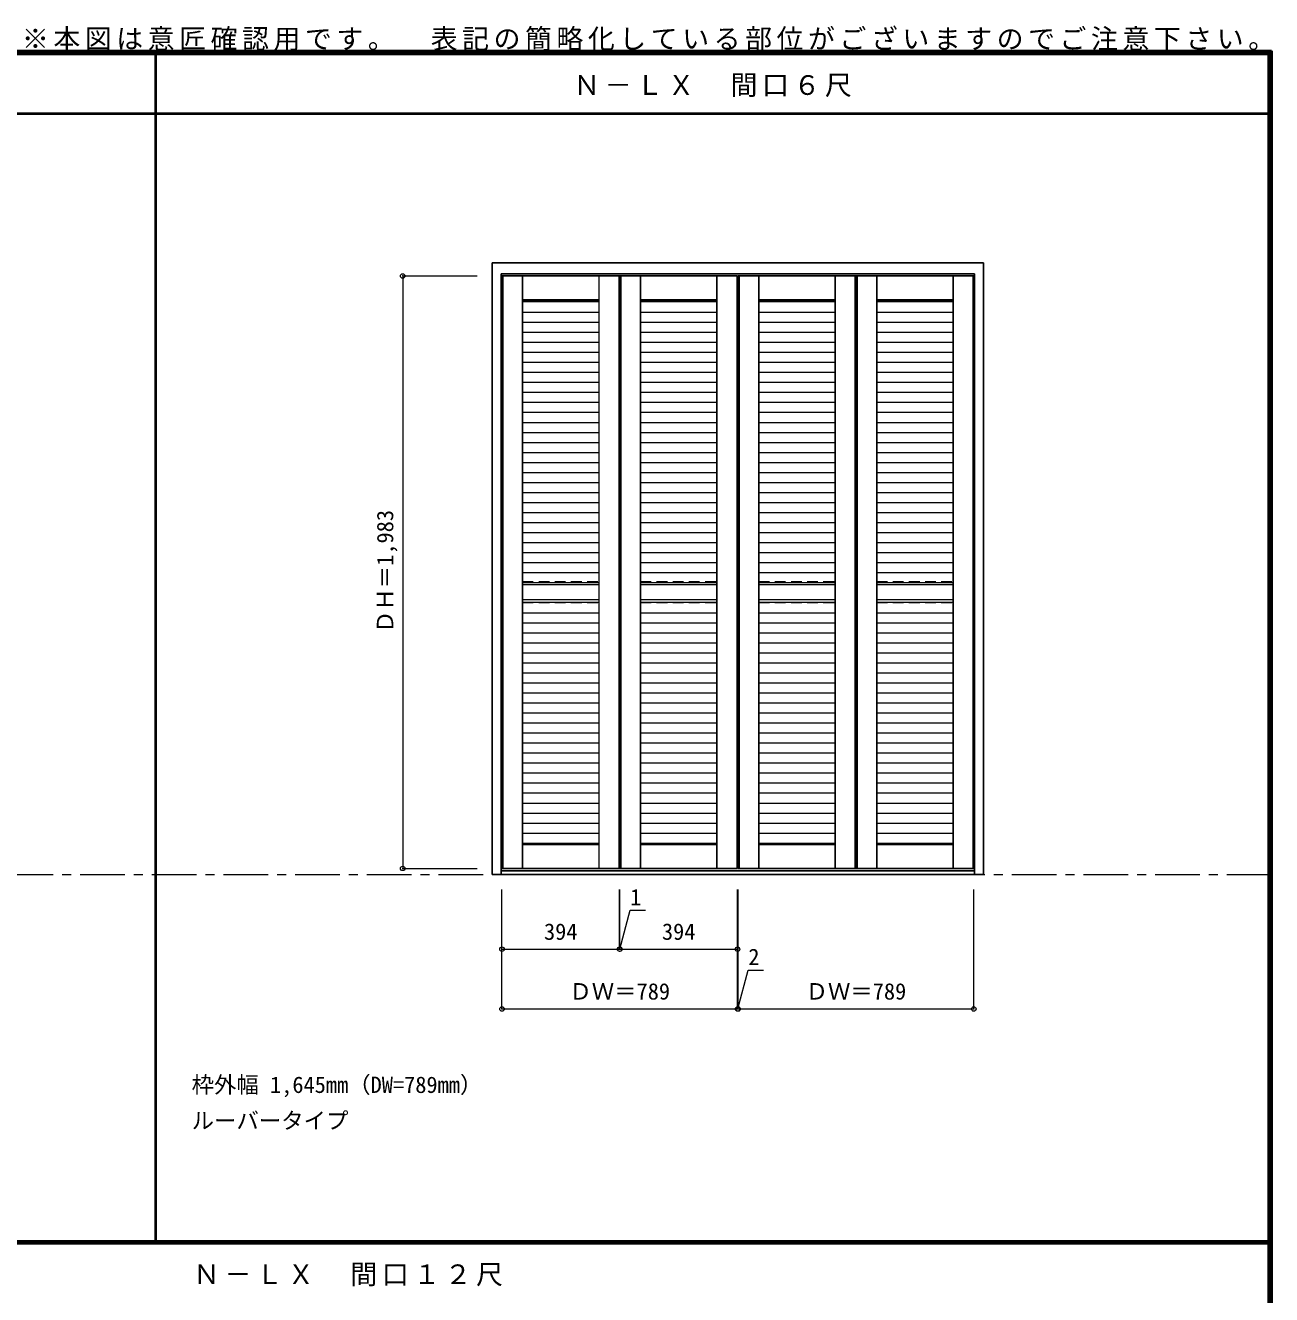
# Model space of a CAD drawing. Units: millimetres, scale not verified. Extents: x -6000 to 5700, y -4307 to 4260.
# Drawn here: x 1527 to 5700, y 12 to 4260 of the extents above; entities that cross this region are included whole.
import ezdxf
from ezdxf.enums import TextEntityAlignment as Align

# ---------------------------------------------------------------- set-up
doc = ezdxf.new("R2010")
doc.units = ezdxf.units.MM
doc.header["$LTSCALE"] = 30
doc.header["$PDMODE"] = 32
doc.header["$PDSIZE"] = 15
doc.linetypes.add('CHAIN1', pattern=[8, 5, -1, 1, -1])
doc.linetypes.add('DASHED1', pattern=[1.8, 1.2, -0.6])
for name, color, linetype, lineweight in [('0-1_通り芯', 7, 'CHAIN1', 18), ('0-2_扉', 3, 'Continuous', 25), ('0-3_仕上げ', 7, 'Continuous', 18), ('0-4_枠', 3, 'Continuous', 25), ('0-B_寸法', 4, 'Continuous', 9), ('F-1_枠', 6, 'Continuous', 40)]:
    doc.layers.add(name, color=color, linetype=linetype, lineweight=lineweight)
doc.layers.add('0-A_文字', color=7, linetype='Continuous')
doc.styles.add('ＭＳ ゴシック', font='')
doc.styles.get('ＭＳ ゴシック').set_extended_font_data('MS Gothic')

msp = doc.modelspace()

# ---------------------------------------------------------------- linework, layer by layer
at = {"layer": '0-1_通り芯'}
msp.add_line((-5490, 1418), (5690, 1418), dxfattribs=at)
at = {"layer": '0-2_扉'}
for p, q in [((3122.52, 3421.5), (3122.52, 1438.5)), ((3516.52, 3421.5), (3122.52, 3421.5)), ((3516.52, 1438.5), (3516.52, 3421.5)), ((3517.52, 1438.5), (3517.52, 3421.5)), ((3517.52, 3421.5), (3911.52, 3421.5)), ((3911.52, 3421.5), (3911.52, 1438.5)), ((3913.52, 3421.5), (4307.52, 3421.5)), ((3913.52, 3421.5), (3913.52, 1438.5)), ((4307.52, 3421.5), (4307.52, 1438.5)), ((4308.52, 3421.5), (4702.52, 3421.5)), ((4702.52, 3421.5), (4702.52, 1438.5)), ((3516.52, 1438.5), (3122.52, 1438.5)), ((3517.52, 1438.5), (3911.52, 1438.5)), ((3913.52, 1438.5), (4307.52, 1438.5))]:
    msp.add_line(p, q, dxfattribs=at)
msp.add_lwpolyline([(4308.52, 3421.5), (4308.52, 1438.5), (4702.52, 1438.5)], dxfattribs=at)
at = {"layer": '0-3_仕上げ'}
for p, q in [((3125.52, 3421.5), (3125.52, 1438.5)), ((3190.52, 3421.5), (3190.52, 1438.5)), ((3191.52, 3421.5), (3191.52, 1438.5)), ((3447.52, 1438.5), (3447.52, 3421.5)), ((3448.52, 1438.5), (3448.52, 3421.5)), ((3513.52, 3421.5), (3513.52, 1438.5)), ((3520.52, 3421.5), (3520.52, 1438.5)), ((3585.52, 3421.5), (3585.52, 1438.5)), ((3586.52, 3421.5), (3586.52, 1438.5)), ((3842.52, 1438.5), (3842.52, 3421.5)), ((3843.52, 1438.5), (3843.52, 3421.5)), ((3908.52, 3421.5), (3908.52, 1438.5)), ((3916.52, 3421.5), (3916.52, 1438.5)), ((3981.52, 3421.5), (3981.52, 1438.5)), ((3982.52, 3421.5), (3982.52, 1438.5)), ((4238.52, 1438.5), (4238.52, 3421.5)), ((4239.52, 1438.5), (4239.52, 3421.5)), ((4304.52, 3421.5), (4304.52, 1438.5)), ((4311.52, 3421.5), (4311.52, 1438.5)), ((4376.52, 3421.5), (4376.52, 1438.5)), ((4377.52, 3421.5), (4377.52, 1438.5)), ((4633.52, 1438.5), (4633.52, 3421.5)), ((4634.52, 1438.5), (4634.52, 3421.5)), ((4699.52, 3421.5), (4699.52, 1438.5)), ((3447.52, 3341.5), (3191.52, 3341.5)), ((3447.52, 3338.5), (3191.52, 3338.5)), ((3447.52, 3335.04), (3191.52, 3335.04)), ((3842.52, 3341.5), (3586.52, 3341.5)), ((3842.52, 3338.5), (3586.52, 3338.5)), ((3842.52, 3335.04), (3586.52, 3335.04)), ((4238.52, 3341.5), (3982.52, 3341.5)), ((4238.52, 3338.5), (3982.52, 3338.5)), ((4238.52, 3335.04), (3982.52, 3335.04)), ((4633.52, 3341.5), (4377.52, 3341.5)), ((4633.52, 3338.5), (4377.52, 3338.5)), ((4633.52, 3335.04), (4377.52, 3335.04)), ((3447.52, 3298.97), (3191.52, 3298.97)), ((3842.52, 3298.97), (3586.52, 3298.97)), ((4238.52, 3298.97), (3982.52, 3298.97)), ((4633.52, 3298.97), (4377.52, 3298.97)), ((3447.52, 3265.47), (3191.52, 3265.47)), ((3447.52, 3231.97), (3191.52, 3231.97)), ((3842.52, 3265.47), (3586.52, 3265.47)), ((3842.52, 3231.97), (3586.52, 3231.97)), ((4238.52, 3265.47), (3982.52, 3265.47)), ((4238.52, 3231.97), (3982.52, 3231.97)), ((4633.52, 3265.47), (4377.52, 3265.47)), ((4633.52, 3231.97), (4377.52, 3231.97)), ((3447.52, 3198.47), (3191.52, 3198.47)), ((3842.52, 3198.47), (3586.52, 3198.47)), ((4238.52, 3198.47), (3982.52, 3198.47)), ((4633.52, 3198.47), (4377.52, 3198.47)), ((3447.52, 3164.97), (3191.52, 3164.97)), ((3842.52, 3164.97), (3586.52, 3164.97)), ((4238.52, 3164.97), (3982.52, 3164.97)), ((4633.52, 3164.97), (4377.52, 3164.97)), ((3447.52, 3131.47), (3191.52, 3131.47)), ((3842.52, 3131.47), (3586.52, 3131.47)), ((4238.52, 3131.47), (3982.52, 3131.47)), ((4633.52, 3131.47), (4377.52, 3131.47)), ((3447.52, 3097.97), (3191.52, 3097.97)), ((3447.52, 3064.47), (3191.52, 3064.47)), ((3842.52, 3097.97), (3586.52, 3097.97)), ((3842.52, 3064.47), (3586.52, 3064.47)), ((4238.52, 3097.97), (3982.52, 3097.97)), ((4238.52, 3064.47), (3982.52, 3064.47)), ((4633.52, 3097.97), (4377.52, 3097.97)), ((4633.52, 3064.47), (4377.52, 3064.47)), ((3447.52, 3030.97), (3191.52, 3030.97)), ((3842.52, 3030.97), (3586.52, 3030.97)), ((4238.52, 3030.97), (3982.52, 3030.97)), ((4633.52, 3030.97), (4377.52, 3030.97)), ((3447.52, 2997.47), (3191.52, 2997.47)), ((3842.52, 2997.47), (3586.52, 2997.47)), ((4238.52, 2997.47), (3982.52, 2997.47)), ((4633.52, 2997.47), (4377.52, 2997.47)), ((3447.52, 2963.97), (3191.52, 2963.97)), ((3842.52, 2963.97), (3586.52, 2963.97)), ((4238.52, 2963.97), (3982.52, 2963.97)), ((4633.52, 2963.97), (4377.52, 2963.97)), ((3447.52, 2930.47), (3191.52, 2930.47)), ((3447.52, 2896.97), (3191.52, 2896.97)), ((3842.52, 2930.47), (3586.52, 2930.47)), ((3842.52, 2896.97), (3586.52, 2896.97)), ((4238.52, 2930.47), (3982.52, 2930.47)), ((4238.52, 2896.97), (3982.52, 2896.97)), ((4633.52, 2930.47), (4377.52, 2930.47)), ((4633.52, 2896.97), (4377.52, 2896.97)), ((3447.52, 2863.47), (3191.52, 2863.47)), ((3842.52, 2863.47), (3586.52, 2863.47)), ((4238.52, 2863.47), (3982.52, 2863.47)), ((4633.52, 2863.47), (4377.52, 2863.47)), ((3447.52, 2829.97), (3191.52, 2829.97)), ((3842.52, 2829.97), (3586.52, 2829.97)), ((4238.52, 2829.97), (3982.52, 2829.97)), ((4633.52, 2829.97), (4377.52, 2829.97)), ((3447.52, 2796.47), (3191.52, 2796.47)), ((3447.52, 2762.97), (3191.52, 2762.97)), ((3842.52, 2796.47), (3586.52, 2796.47)), ((3842.52, 2762.97), (3586.52, 2762.97)), ((4238.52, 2796.47), (3982.52, 2796.47)), ((4238.52, 2762.97), (3982.52, 2762.97)), ((4633.52, 2796.47), (4377.52, 2796.47)), ((4633.52, 2762.97), (4377.52, 2762.97)), ((3447.52, 2729.47), (3191.52, 2729.47)), ((3842.52, 2729.47), (3586.52, 2729.47)), ((4238.52, 2729.47), (3982.52, 2729.47)), ((4633.52, 2729.47), (4377.52, 2729.47)), ((3447.52, 2695.97), (3191.52, 2695.97)), ((3842.52, 2695.97), (3586.52, 2695.97)), ((4238.52, 2695.97), (3982.52, 2695.97)), ((4633.52, 2695.97), (4377.52, 2695.97)), ((3447.52, 2662.47), (3191.52, 2662.47)), ((3842.52, 2662.47), (3586.52, 2662.47)), ((4238.52, 2662.47), (3982.52, 2662.47)), ((4633.52, 2662.47), (4377.52, 2662.47)), ((3447.52, 2628.97), (3191.52, 2628.97)), ((3447.52, 2595.47), (3191.52, 2595.47)), ((3842.52, 2628.97), (3586.52, 2628.97)), ((3842.52, 2595.47), (3586.52, 2595.47)), ((4238.52, 2628.97), (3982.52, 2628.97)), ((4238.52, 2595.47), (3982.52, 2595.47)), ((4633.52, 2628.97), (4377.52, 2628.97)), ((4633.52, 2595.47), (4377.52, 2595.47)), ((3447.52, 2561.97), (3191.52, 2561.97)), ((3842.52, 2561.97), (3586.52, 2561.97)), ((4238.52, 2561.97), (3982.52, 2561.97)), ((4633.52, 2561.97), (4377.52, 2561.97)), ((3447.52, 2528.47), (3191.52, 2528.47)), ((3842.52, 2528.47), (3586.52, 2528.47)), ((4238.52, 2528.47), (3982.52, 2528.47)), ((4633.52, 2528.47), (4377.52, 2528.47)), ((3447.52, 2494.97), (3191.52, 2494.97)), ((3842.52, 2494.97), (3586.52, 2494.97)), ((4238.52, 2494.97), (3982.52, 2494.97)), ((4633.52, 2494.97), (4377.52, 2494.97)), ((3447.52, 2461.47), (3191.52, 2461.47)), ((3447.52, 2427.97), (3191.52, 2427.97)), ((3842.52, 2461.47), (3586.52, 2461.47)), ((3842.52, 2427.97), (3586.52, 2427.97)), ((4238.52, 2461.47), (3982.52, 2461.47)), ((4238.52, 2427.97), (3982.52, 2427.97)), ((4633.52, 2461.47), (4377.52, 2461.47)), ((4633.52, 2427.97), (4377.52, 2427.97)), ((3447.52, 2394.47), (3191.52, 2394.47)), ((3191.52, 2388.5), (3447.52, 2388.5)), ((3842.52, 2394.47), (3586.52, 2394.47)), ((3586.52, 2388.5), (3842.52, 2388.5)), ((4238.52, 2394.47), (3982.52, 2394.47)), ((3982.52, 2388.5), (4238.52, 2388.5)), ((4633.52, 2394.47), (4377.52, 2394.47)), ((4377.52, 2388.5), (4633.52, 2388.5)), ((3191.52, 2339.09), (3447.52, 2339.09)), ((3586.52, 2339.09), (3842.52, 2339.09)), ((3982.52, 2339.09), (4238.52, 2339.09)), ((4377.52, 2339.09), (4633.52, 2339.09)), ((3191.52, 2330.04), (3447.52, 2330.04)), ((3586.52, 2330.04), (3842.52, 2330.04)), ((3982.52, 2330.04), (4238.52, 2330.04)), ((4377.52, 2330.04), (4633.52, 2330.04)), ((3191.52, 2293.96), (3447.52, 2293.96)), ((3191.52, 2260.46), (3447.52, 2260.46)), ((3586.52, 2293.96), (3842.52, 2293.96)), ((3586.52, 2260.46), (3842.52, 2260.46)), ((3982.52, 2293.96), (4238.52, 2293.96)), ((3982.52, 2260.46), (4238.52, 2260.46)), ((4377.52, 2293.96), (4633.52, 2293.96)), ((4377.52, 2260.46), (4633.52, 2260.46)), ((3191.52, 2226.96), (3447.52, 2226.96)), ((3586.52, 2226.96), (3842.52, 2226.96)), ((3982.52, 2226.96), (4238.52, 2226.96)), ((4377.52, 2226.96), (4633.52, 2226.96)), ((3191.52, 2193.47), (3447.52, 2193.47)), ((3586.52, 2193.47), (3842.52, 2193.47)), ((3982.52, 2193.47), (4238.52, 2193.47)), ((4377.52, 2193.47), (4633.52, 2193.47)), ((3191.52, 2159.96), (3447.52, 2159.96)), ((3191.52, 2126.46), (3447.52, 2126.46)), ((3586.52, 2159.96), (3842.52, 2159.96)), ((3586.52, 2126.46), (3842.52, 2126.46)), ((3982.52, 2159.96), (4238.52, 2159.96)), ((3982.52, 2126.46), (4238.52, 2126.46)), ((4377.52, 2159.96), (4633.52, 2159.96)), ((4377.52, 2126.46), (4633.52, 2126.46)), ((3191.52, 2092.96), (3447.52, 2092.96)), ((3586.52, 2092.96), (3842.52, 2092.96)), ((3982.52, 2092.96), (4238.52, 2092.96)), ((4377.52, 2092.96), (4633.52, 2092.96)), ((3191.52, 2059.46), (3447.52, 2059.46)), ((3586.52, 2059.46), (3842.52, 2059.46)), ((3982.52, 2059.46), (4238.52, 2059.46)), ((4377.52, 2059.46), (4633.52, 2059.46)), ((3191.52, 2025.96), (3447.52, 2025.96)), ((3586.52, 2025.96), (3842.52, 2025.96)), ((3982.52, 2025.96), (4238.52, 2025.96)), ((4377.52, 2025.96), (4633.52, 2025.96)), ((3191.52, 1992.46), (3447.52, 1992.46)), ((3191.52, 1958.96), (3447.52, 1958.96)), ((3586.52, 1992.46), (3842.52, 1992.46)), ((3586.52, 1958.96), (3842.52, 1958.96)), ((3982.52, 1992.46), (4238.52, 1992.46)), ((3982.52, 1958.96), (4238.52, 1958.96)), ((4377.52, 1992.46), (4633.52, 1992.46)), ((4377.52, 1958.96), (4633.52, 1958.96)), ((3191.52, 1925.46), (3447.52, 1925.46)), ((3586.52, 1925.46), (3842.52, 1925.46)), ((3982.52, 1925.46), (4238.52, 1925.46)), ((4377.52, 1925.46), (4633.52, 1925.46)), ((3191.52, 1891.96), (3447.52, 1891.96)), ((3586.52, 1891.96), (3842.52, 1891.96)), ((3982.52, 1891.96), (4238.52, 1891.96)), ((4377.52, 1891.96), (4633.52, 1891.96)), ((3191.52, 1858.46), (3447.52, 1858.46)), ((3586.52, 1858.46), (3842.52, 1858.46)), ((3982.52, 1858.46), (4238.52, 1858.46)), ((4377.52, 1858.46), (4633.52, 1858.46)), ((3191.52, 1824.96), (3447.52, 1824.96)), ((3191.52, 1791.46), (3447.52, 1791.46)), ((3586.52, 1824.96), (3842.52, 1824.96)), ((3586.52, 1791.46), (3842.52, 1791.46)), ((3982.52, 1824.96), (4238.52, 1824.96)), ((3982.52, 1791.46), (4238.52, 1791.46)), ((4377.52, 1824.96), (4633.52, 1824.96)), ((4377.52, 1791.46), (4633.52, 1791.46)), ((3191.52, 1757.96), (3447.52, 1757.96)), ((3586.52, 1757.96), (3842.52, 1757.96)), ((3982.52, 1757.96), (4238.52, 1757.96)), ((4377.52, 1757.96), (4633.52, 1757.96)), ((3191.52, 1724.46), (3447.52, 1724.46)), ((3586.52, 1724.46), (3842.52, 1724.46)), ((3982.52, 1724.46), (4238.52, 1724.46)), ((4377.52, 1724.46), (4633.52, 1724.46)), ((3191.52, 1690.97), (3447.52, 1690.97)), ((3191.52, 1657.46), (3447.52, 1657.46)), ((3586.52, 1690.97), (3842.52, 1690.97)), ((3586.52, 1657.46), (3842.52, 1657.46)), ((3982.52, 1690.97), (4238.52, 1690.97)), ((3982.52, 1657.46), (4238.52, 1657.46)), ((4377.52, 1690.97), (4633.52, 1690.97)), ((4377.52, 1657.46), (4633.52, 1657.46)), ((3191.52, 1623.96), (3447.52, 1623.96)), ((3586.52, 1623.96), (3842.52, 1623.96)), ((3982.52, 1623.96), (4238.52, 1623.96)), ((4377.52, 1623.96), (4633.52, 1623.96)), ((3191.52, 1590.46), (3447.52, 1590.46)), ((3586.52, 1590.46), (3842.52, 1590.46)), ((3982.52, 1590.46), (4238.52, 1590.46)), ((4377.52, 1590.46), (4633.52, 1590.46)), ((3191.52, 1556.96), (3447.52, 1556.96)), ((3586.52, 1556.96), (3842.52, 1556.96)), ((3982.52, 1556.96), (4238.52, 1556.96)), ((4377.52, 1556.96), (4633.52, 1556.96)), ((3191.52, 1523.46), (3447.52, 1523.46)), ((3191.52, 1521.5), (3447.52, 1521.5)), ((3191.52, 1518.5), (3447.52, 1518.5)), ((3586.52, 1523.46), (3842.52, 1523.46)), ((3586.52, 1521.5), (3842.52, 1521.5)), ((3586.52, 1518.5), (3842.52, 1518.5)), ((3982.52, 1523.46), (4238.52, 1523.46)), ((3982.52, 1521.5), (4238.52, 1521.5)), ((3982.52, 1518.5), (4238.52, 1518.5)), ((4377.52, 1523.46), (4633.52, 1523.46)), ((4377.52, 1521.5), (4633.52, 1521.5)), ((4377.52, 1518.5), (4633.52, 1518.5))]:
    msp.add_line(p, q, dxfattribs=at)
at = {"layer": '0-3_仕上げ', "linetype": 'DASHED1'}
for p, q in [((3191.52, 2398.83), (3447.52, 2398.83)), ((3586.52, 2398.83), (3842.52, 2398.83)), ((3982.52, 2398.83), (4238.52, 2398.83)), ((4377.52, 2398.83), (4633.52, 2398.83)), ((3191.52, 2328.83), (3447.52, 2328.83)), ((3586.52, 2328.83), (3842.52, 2328.83)), ((3982.52, 2328.83), (4238.52, 2328.83)), ((4377.52, 2328.83), (4633.52, 2328.83))]:
    msp.add_line(p, q, dxfattribs=at)
at = {"layer": '0-4_枠'}
for p, q in [((3090.02, 3465), (4735.02, 3465)), ((3090.02, 1418), (3090.02, 3465)), ((4735.02, 1418), (4735.02, 3465)), ((3120.02, 3429), (4705.02, 3429)), ((3120.02, 1418), (3120.02, 3429)), ((4705.02, 1418), (4705.02, 3429)), ((3090.02, 1418), (4735.02, 1418)), ((3120.02, 1430), (4705.02, 1430))]:
    msp.add_line(p, q, dxfattribs=at)
at = {"layer": '0-B_寸法'}
for p, q in [((2790.02, 3421.5), (2790.02, 1438.5)), ((2790.02, 3421.5), (3040.02, 3421.5)), ((2790.02, 1438.5), (3040.02, 1438.5)), ((3122.52, 968), (3122.52, 1368)), ((3516.52, 1168), (3516.52, 1368)), ((3517.52, 1168), (3517.52, 1368)), ((3911.52, 968), (3911.52, 1368)), ((3913.52, 968), (3913.52, 1368)), ((4702.52, 968), (4702.52, 1368)), ((3517.02, 1168), (3551.97, 1298.43)), ((3551.97, 1298.43), (3602.76, 1298.43)), ((3122.52, 1168), (3516.52, 1168)), ((3516.52, 1168), (3517.52, 1168)), ((3517.52, 1168), (3911.52, 1168)), ((3912.52, 968), (3947.47, 1098.43)), ((3947.47, 1098.43), (3998.26, 1098.43)), ((3122.52, 968), (3911.52, 968)), ((3911.52, 968), (3913.52, 968)), ((3913.52, 968), (4702.52, 968))]:
    msp.add_line(p, q, dxfattribs=at)
at = {"layer": '0-B_寸法', "color": 7}
for p in [(2790.02, 3421.5), (2790.02, 1438.5), (3122.52, 1168), (3516.52, 1168), (3517.52, 1168), (3911.52, 1168), (3122.52, 968), (3911.52, 968), (3913.52, 968), (4702.52, 968)]:
    msp.add_point(p, dxfattribs=at)
at = {"layer": 'F-1_枠'}
for p, q in [((-6000, 4175), (5700, 4175)), ((-6000, 4170), (5700, 4170)), ((-6000, 4165), (5700, 4165)), ((1963.33, 190.5), (1963.33, 4175)), ((5690, 4175), (5690, -4205)), ((5695, 4175), (5695, -4205)), ((5700, 4175), (5700, -4205)), ((-6000, 3965), (5700, 3965)), ((-6000, 190.5), (5700, 190.5)), ((-6000, 187.5), (5700, 187.5)), ((-6000, 184.5), (5700, 184.5))]:
    msp.add_line(p, q, dxfattribs=at)

# ---------------------------------------------------------------- texts
at = {"layer": '0-A_文字', "style": 'ＭＳ ゴシック'}
for s, p in [('枠外幅 1,645mm（DW=789mm）', (2083.33, 670.5)), ('ルーバータイプ', (2083.33, 550.5))]:
    msp.add_text(s, height=54.99, dxfattribs=at).set_placement(p, align=Align.BOTTOM_LEFT)
at = {"layer": '0-A_文字', "char_height": 65.98, "attachment_point": 7, "style": 'ＭＳ ゴシック'}
for s, insert in [('\\T1.17;※本図は意匠確認用です。\u3000表記の簡略化している部位がございますのでご注意下さい。', (1515, 4175)), ('\\T1.17;Ｎ－ＬＸ\u3000間口６尺', (3361.67, 4020)), ('\\T1.17;Ｎ－ＬＸ\u3000間口１２尺', (2088.26, 39.5))]:
    msp.add_mtext(s, dxfattribs=dict(at, insert=insert))
at = {"layer": '0-B_寸法', "color": 7, "style": 'ＭＳ ゴシック'}
msp.add_text('ＤＨ＝1,983', height=54.99, rotation=90, dxfattribs=at).set_placement((2775.02, 2226.25), align=Align.BOTTOM_LEFT)
for s, p in [('1', (3551.97, 1298.43)), ('394', (3263.27, 1183)), ('394', (3658.27, 1183)), ('2', (3947.47, 1098.43)), ('ＤＷ＝789', (3348.27, 983)), ('ＤＷ＝789', (4139.27, 983))]:
    msp.add_text(s, height=54.99, dxfattribs=at).set_placement(p, align=Align.BOTTOM_LEFT)

doc.saveas('drawing.dxf')
